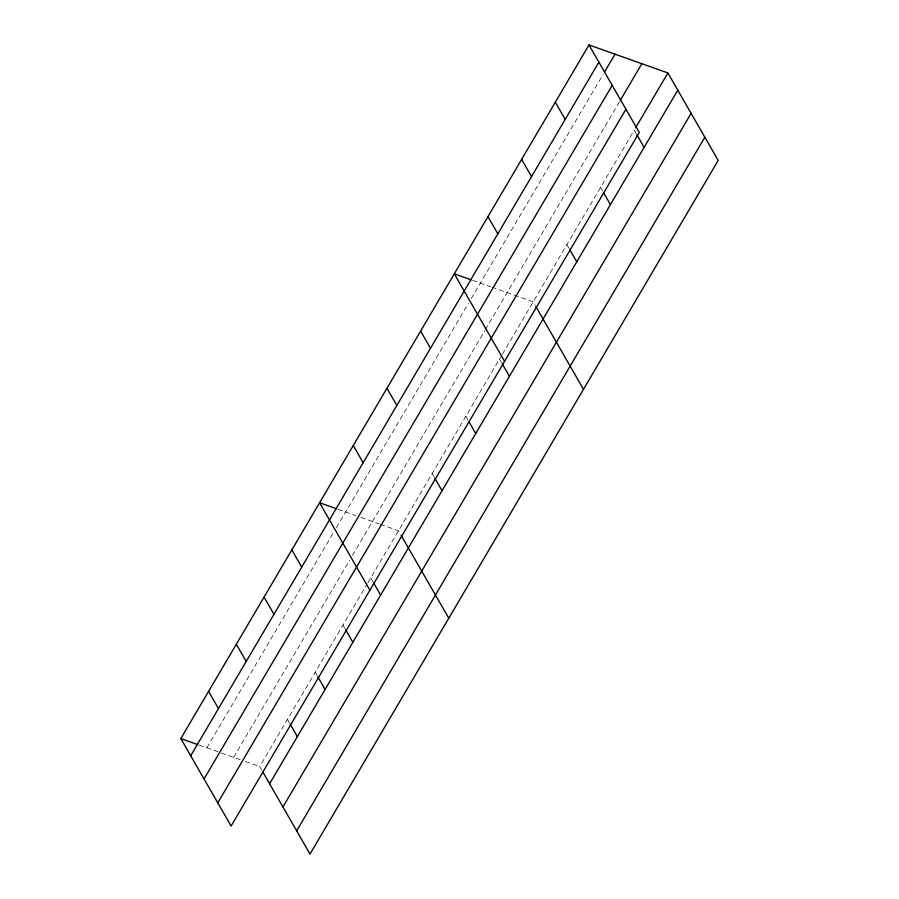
<?xml version="1.0" encoding="UTF-8"?>
<svg xmlns="http://www.w3.org/2000/svg" width="899" height="899" viewBox="0 0 899 899"><rect width="100%" height="100%" fill="white"/><g stroke="black" fill="none" stroke-linecap="round" stroke-linejoin="round"><path stroke-width="0.67" stroke-dasharray="4.5 3.37" d="M206.849 747.811L333.529 532.545M336.372 527.702L468.401 303.356M471.211 298.592L603.105 74.46M233.673 757.34L349.677 560.212M352.532 555.368L484.707 330.765M485.404 329.562L619.4 101.868M261.688 770.016L259.71 766.577L367.185 583.957M367.893 582.754L501.62 355.498M502.327 354.307L634.222 130.175L636.2 133.625M472.514 280.319L490.551 286.714M491.82 287.174L533.197 301.85L535.175 305.289M337.822 509.216L355.847 515.61M360.96 517.431L378.962 523.814M380.266 524.274L398.493 530.747L400.471 534.186M199.039 745.046L240.19 759.644M245.393 761.498L259.71 766.577M600.543 187.408L602.521 190.846M566.864 244.629L568.842 248.068M499.518 359.072L501.496 362.511M465.839 416.304L467.817 419.743M432.172 473.526L434.15 476.964M370.736 577.911L372.714 581.35M342.98 625.086L344.958 628.525M315.223 672.25L317.201 675.688M287.466 719.414L289.444 722.852"/><path stroke-width="1.35" d="M588.991 44.95L639.29 132.423L231.11 826.046L180.811 738.573L588.991 44.95L667.89 72.954L718.189 160.427L310.009 854.05L263.014 772.308M190.7 755.767L598.88 62.143M604.499 72.077L615.028 54.187M204.039 778.961L612.208 85.338M620.108 100.677L641.852 63.717M217.772 802.852L625.951 109.229M635.615 127.793L667.89 72.954M269.599 783.782L677.779 90.158M282.938 806.965L691.117 113.341M296.681 830.856L704.85 137.232M471.211 279.859L454.287 273.847L504.586 361.319M336.518 508.744L319.594 502.743L369.894 590.216M180.811 738.573L197.735 744.586M636.852 134.771L644.111 147.38M555.312 102.171L565.201 119.376M603.836 193.139L610.432 204.601M521.645 159.393L531.534 176.597M569.505 249.214L576.753 261.823M487.966 216.625L497.855 233.819M535.826 306.435L583.496 389.323M502.159 363.668L509.407 376.276M420.62 331.068L430.509 348.273M469.143 422.036L475.728 433.498M386.941 388.289L396.83 405.494M434.801 478.111L442.061 490.719M353.262 445.522L363.151 462.715M401.134 535.332L448.792 618.22M373.377 582.496L380.625 595.116M345.621 629.671L352.869 642.279M291.838 549.907L301.727 567.112M317.864 676.835L325.112 689.443M264.081 597.071L273.97 614.275M290.107 723.998L297.355 736.607M236.325 644.246L246.214 661.439M208.568 691.41L218.457 708.603"/></g></svg>
